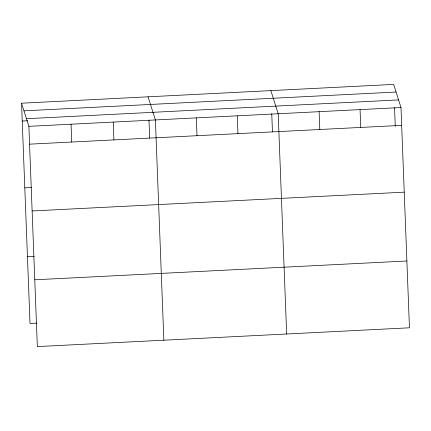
<?xml version="1.0" encoding="UTF-8"?>
<svg xmlns="http://www.w3.org/2000/svg" width="431" height="431" viewBox="0 0 431 431"><rect width="100%" height="100%" fill="white"/><g stroke="black" fill="none" stroke-linecap="round" stroke-linejoin="round"><path stroke-width="0.65" d="M21.55 103.208L393.659 84.411L400.986 107.54L409.45 327.792L37.341 346.589L28.877 126.342L21.55 103.208L30.014 323.46L36.705 323.121M23.969 110.842L396.078 92.04M26.458 118.708L398.573 99.906M22.234 121.03L27.589 120.761M28.877 126.342L400.986 107.54M29.561 144.164L401.676 125.362M24.799 187.835L31.495 187.496M32.131 210.964L404.24 192.161M27.444 256.66L34.141 256.321M34.771 279.789L406.886 260.987M270.862 90.612L278.194 113.741L286.653 333.993M148.07 96.819L155.397 119.947L163.855 340.199M394.548 107.578L395.27 126.278M360.057 109.609L360.742 127.431M319.123 111.677L319.807 129.494M271.756 113.779L272.446 131.816M237.26 115.81L237.944 133.632M196.326 117.879L197.01 135.7M148.959 119.985L149.649 138.022M113.224 122.081L113.908 139.897M71.05 124.209L71.735 142.031"/></g></svg>
